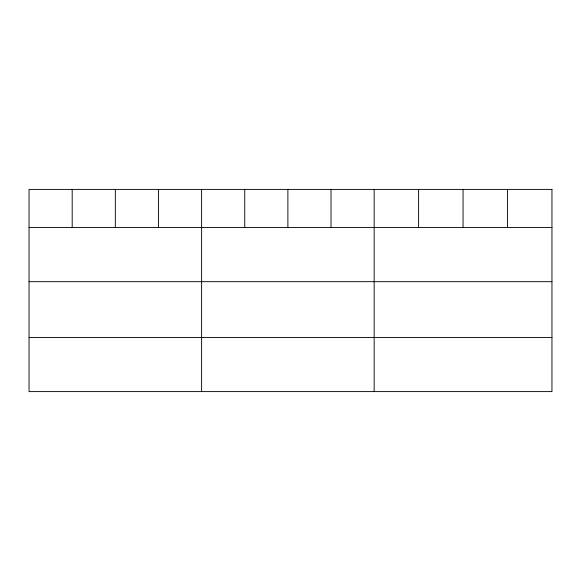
<?xml version="1.0" encoding="UTF-8"?>
<svg xmlns="http://www.w3.org/2000/svg" width="581" height="581" viewBox="0 0 581 581"><rect width="100%" height="100%" fill="white"/><g stroke="black" fill="none" stroke-linecap="round" stroke-linejoin="round"><path stroke-width="0.87" d="M29.05 227.541L551.95 227.541M29.05 281.683L551.95 281.683M29.05 337.459L551.95 337.459M507.503 189.399L507.503 227.541M463.057 189.399L463.057 227.541M418.61 189.399L418.61 227.541M374.164 189.399L374.164 391.601M331.025 189.399L331.025 227.541M287.885 189.399L287.885 227.541M244.746 189.399L244.746 227.541M201.607 189.399L201.607 391.601M158.468 189.399L158.468 227.541M115.329 189.399L115.329 227.541M72.189 189.399L72.189 227.541M551.95 189.399L29.05 189.399L29.05 391.601L551.95 391.601L551.95 189.399"/></g></svg>
